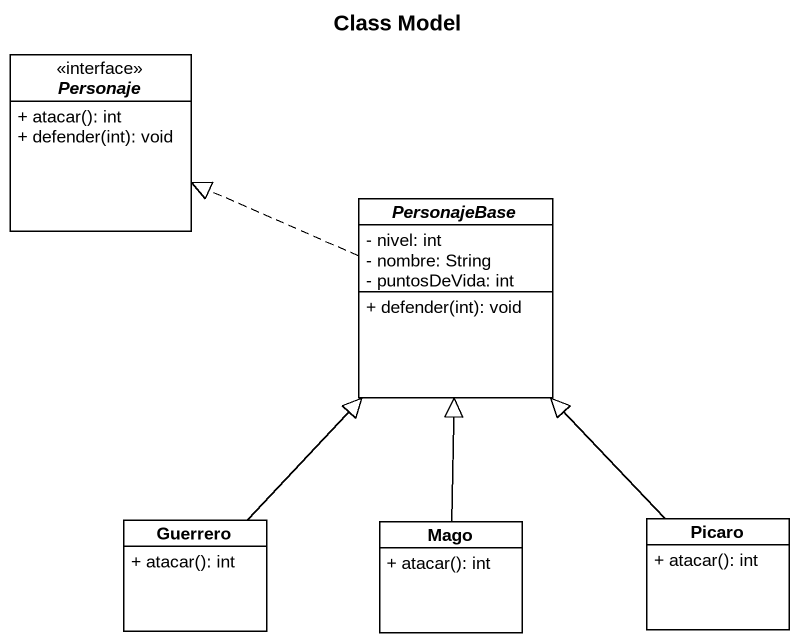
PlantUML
@startuml
title Class Model
hide circle
hide empty members
skinparam classAttributeIconSize 0
interface Personaje <<interface>> {
  + atacar(): int
  + defender(int): void
}
abstract class PersonajeBase {
  - nivel: int
  - nombre: String
  - puntosDeVida: int
  + defender(int): void
}
class Guerrero {
  + atacar(): int
}
class Mago {
  + atacar(): int
}
class Picaro {
  + atacar(): int
}
PersonajeBase .left.|> Personaje
Guerrero -up-|> PersonajeBase
Mago -up-|> PersonajeBase
Picaro -up-|> PersonajeBase
@enduml
